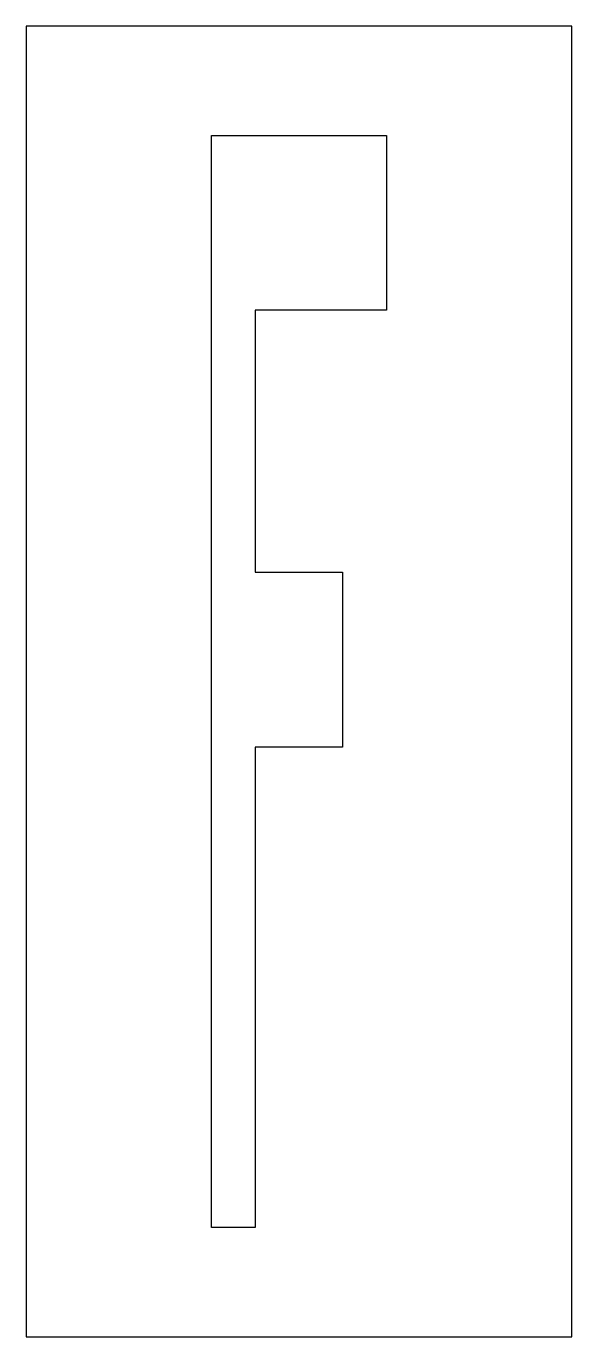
# Model space of a CAD drawing. Extents: x 0 to 30, y 0 to 72.
import ezdxf

# ---------------------------------------------------------------- set-up
doc = ezdxf.new("R2010")
doc.units = 0
doc.layers.add('CUT', color=7, linetype='Continuous')
doc.layers.add('OUTSIDE', color=1, linetype='Continuous')

msp = doc.modelspace()

# ---------------------------------------------------------------- linework, layer by layer
at = {"layer": 'CUT'}
msp.add_lwpolyline([(10.197, 66), (19.803, 66), (19.803, 56.4), (12.597, 56.4), (12.597, 42), (17.397, 42), (17.397, 32.4), (12.597, 32.4), (12.597, 6), (10.197, 6)], close=True, dxfattribs=at)
at = {"layer": 'OUTSIDE'}
msp.add_lwpolyline([(0, 0), (30, 0), (30, 72), (0, 72)], close=True, dxfattribs=at)

doc.saveas('drawing.dxf')
